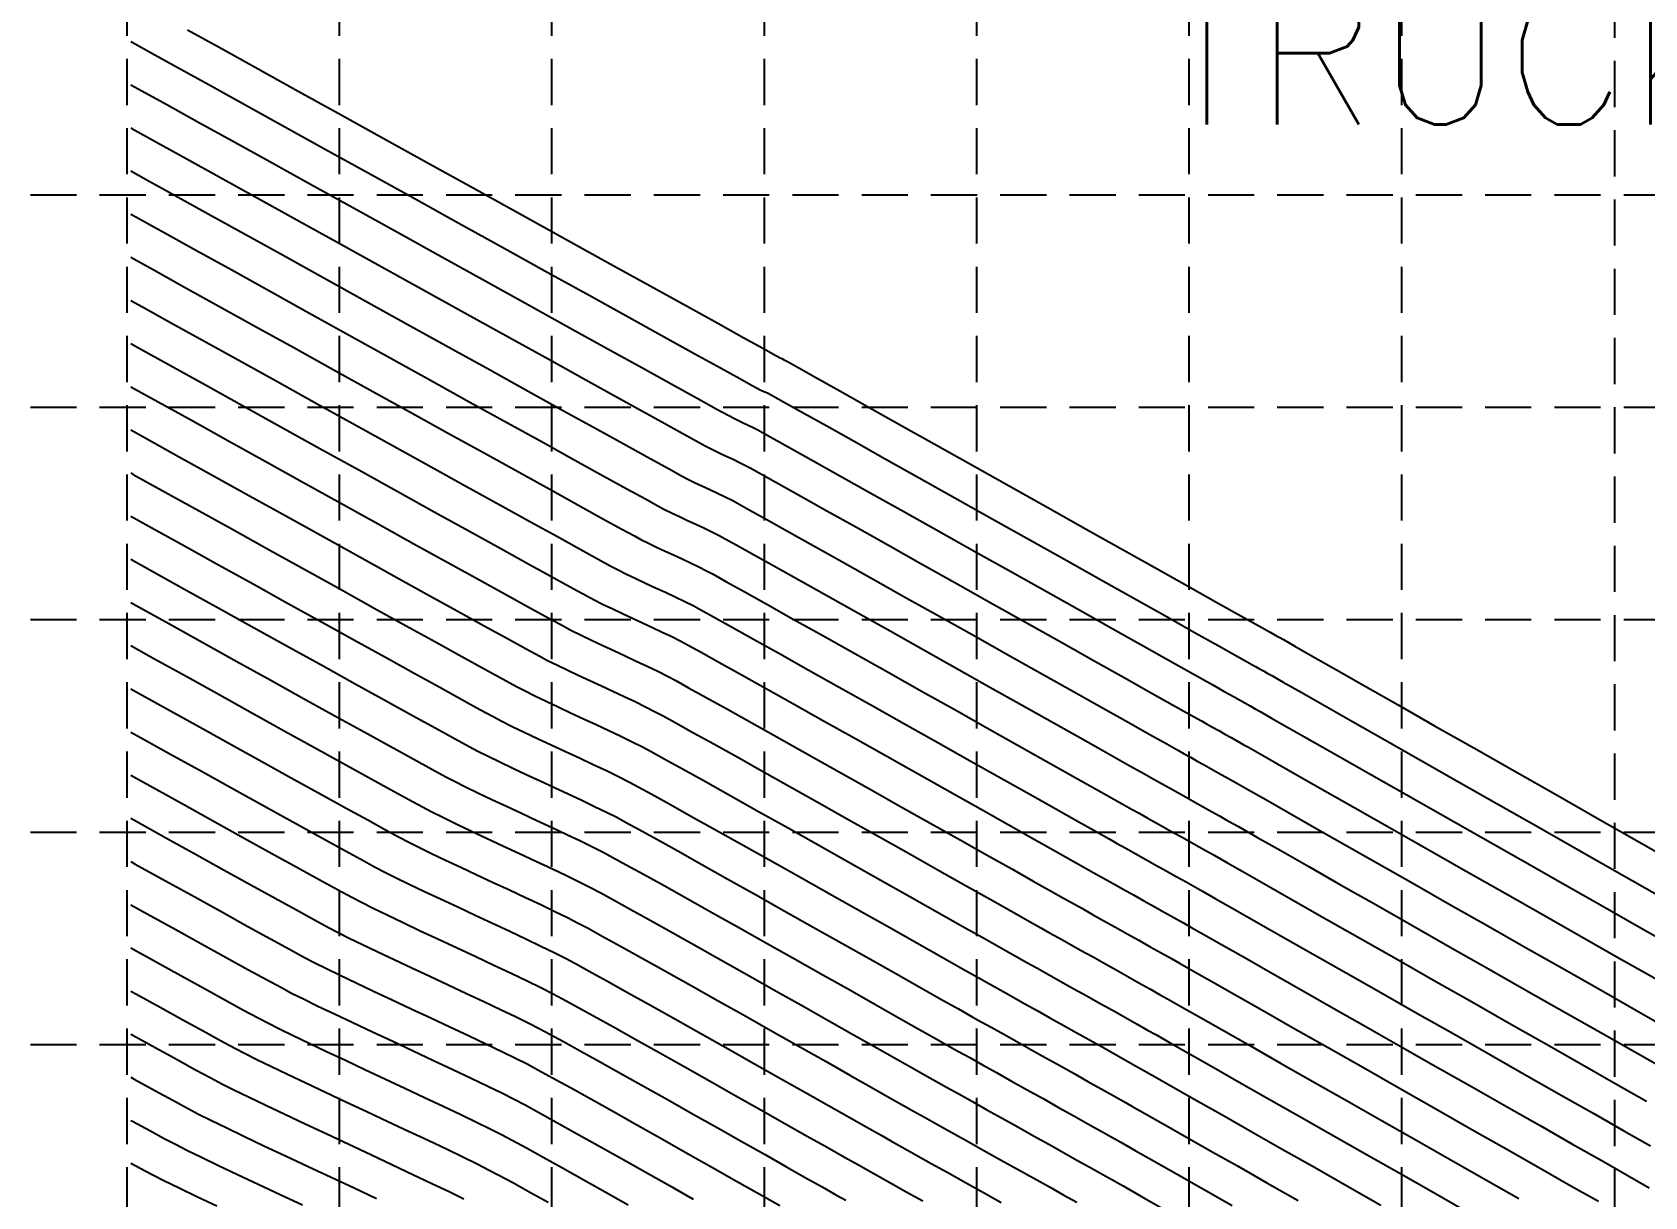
# Model space of a CAD drawing. Header units: feet. Extents: x 2414608 to 4831854, y 6980761 to 13962729.
# Drawn here: x 2414835.8 to 2415097.7, y 6981462.1 to 6981651.2 of the extents above; entities that cross this region are included whole.
import ezdxf
from ezdxf.enums import TextEntityAlignment as Align

# ---------------------------------------------------------------- set-up
doc = ezdxf.new("R2010")
doc.units = ezdxf.units.FT
doc.header["$LTSCALE"] = 40
doc.header["$MEASUREMENT"] = 0
doc.linetypes.add('HIDDEN', pattern=[0.375, 0.25, -0.125])
for name, color, linetype in [('E-CNTR-1', 11, 'CONTINUOUS'), ('E-CNTR-5', 13, 'CONTINUOUS'), ('GRID', 254, 'HIDDEN'), ('lot-t', 4, 'CONTINUOUS')]:
    doc.layers.add(name, color=color, linetype=linetype)
doc.styles.add('L120', font='simplex.shx', dxfattribs={"height": 4.8})

msp = doc.modelspace()

# ---------------------------------------------------------------- linework, layer by layer
at = {"layer": 'E-CNTR-1', "color": 43, "flags": 128}
for points, elevation in [([(2414861.04, 6981651.64), (2414866.16, 6981648.81), (2414872.03, 6981645.56), (2414878.53, 6981641.96), (2414885.49, 6981638.1), (2414892.81, 6981634.06), (2414900.32, 6981629.9), (2414907.91, 6981625.7), (2414915.42, 6981621.54), (2414922.73, 6981617.49), (2414929.69, 6981613.64), (2414936.18, 6981610.05), (2414942.04, 6981606.8), (2414947.15, 6981603.97), (2414951.37, 6981601.64), (2414954.56, 6981599.88), (2414956.58, 6981598.76), (2414957.29, 6981598.36), (2414957.55, 6981598.24), (2414957.8, 6981598.12), (2414958.46, 6981597.75), (2414960.3, 6981596.72), (2414963.17, 6981595.11), (2414966.94, 6981592.99), (2414971.48, 6981590.45), (2414976.64, 6981587.56), (2414982.29, 6981584.39), (2414988.28, 6981581.03), (2414994.48, 6981577.55), (2415000.76, 6981574.03), (2415006.96, 6981570.55), (2415012.96, 6981567.19), (2415018.61, 6981564.02), (2415023.78, 6981561.12), (2415028.32, 6981558.57), (2415032.11, 6981556.45), (2415035, 6981554.83), (2415036.85, 6981553.79), (2415037.52, 6981553.42), (2415037.78, 6981553.27), (2415038.06, 6981553.11), (2415038.32, 6981552.97), (2415038.99, 6981552.59), (2415040.85, 6981551.53), (2415043.77, 6981549.87), (2415047.63, 6981547.68), (2415052.29, 6981545.02), (2415057.65, 6981541.98), (2415063.56, 6981538.61), (2415069.92, 6981535), (2415076.58, 6981531.21), (2415083.43, 6981527.32), (2415090.35, 6981523.39), (2415097.19, 6981519.49), (2415103.85, 6981515.71)], 961.92), ([(2414851.83, 6981642.73), (2414853.6, 6981641.75), (2414857.69, 6981639.49), (2414862.6, 6981636.77), (2414868.21, 6981633.66), (2414874.39, 6981630.23), (2414881.02, 6981626.56), (2414887.97, 6981622.71), (2414895.11, 6981618.76), (2414902.31, 6981614.77), (2414909.45, 6981610.82), (2414916.39, 6981606.97), (2414923.02, 6981603.31), (2414929.19, 6981599.89), (2414934.8, 6981596.79), (2414939.7, 6981594.07), (2414943.77, 6981591.82), (2414946.89, 6981590.1), (2414948.92, 6981588.98), (2414949.74, 6981588.54), (2414950.49, 6981588.16), (2414951.28, 6981587.79), (2414952.09, 6981587.42), (2414952.89, 6981587.04), (2414953.64, 6981586.67), (2414954.41, 6981586.25), (2414956.27, 6981585.21), (2414959.08, 6981583.64), (2414962.72, 6981581.6), (2414967.06, 6981579.17), (2414971.98, 6981576.41), (2414977.34, 6981573.4), (2414983.03, 6981570.21), (2414988.9, 6981566.92), (2414994.84, 6981563.59), (2415000.72, 6981560.29), (2415006.4, 6981557.1), (2415011.77, 6981554.08), (2415016.7, 6981551.32), (2415021.05, 6981548.88), (2415024.7, 6981546.82), (2415027.53, 6981545.24), (2415029.4, 6981544.19), (2415030.19, 6981543.74), (2415031.02, 6981543.28), (2415031.88, 6981542.8), (2415032.75, 6981542.31), (2415033.62, 6981541.83), (2415034.43, 6981541.37), (2415035.21, 6981540.93), (2415037.09, 6981539.86), (2415039.95, 6981538.23), (2415043.68, 6981536.11), (2415048.17, 6981533.56), (2415053.29, 6981530.65), (2415058.93, 6981527.45), (2415064.97, 6981524.01), (2415071.31, 6981520.41), (2415077.81, 6981516.71), (2415084.38, 6981512.98), (2415090.88, 6981509.28), (2415097.21, 6981505.68), (2415103.25, 6981502.24)], 958.08), ([(2414851.83, 6981635.73), (2414852, 6981635.63), (2414856.01, 6981633.41), (2414860.82, 6981630.75), (2414866.3, 6981627.71), (2414872.33, 6981624.37), (2414878.79, 6981620.79), (2414885.56, 6981617.04), (2414892.5, 6981613.19), (2414899.51, 6981609.31), (2414906.46, 6981605.46), (2414913.23, 6981601.71), (2414919.68, 6981598.14), (2414925.71, 6981594.8), (2414931.18, 6981591.78), (2414935.98, 6981589.12), (2414939.98, 6981586.91), (2414943.05, 6981585.21), (2414945.09, 6981584.09), (2414945.96, 6981583.62), (2414946.85, 6981583.18), (2414947.79, 6981582.73), (2414948.76, 6981582.29), (2414949.73, 6981581.84), (2414950.67, 6981581.39), (2414951.56, 6981580.95), (2414952.39, 6981580.5), (2414954.25, 6981579.46), (2414957.03, 6981577.9), (2414960.61, 6981575.9), (2414964.85, 6981573.53), (2414969.65, 6981570.84), (2414974.87, 6981567.91), (2414980.39, 6981564.81), (2414986.11, 6981561.6), (2414991.88, 6981558.36), (2414997.59, 6981555.16), (2415003.12, 6981552.05), (2415008.35, 6981549.12), (2415013.16, 6981546.42), (2415017.41, 6981544.03), (2415021, 6981542.01), (2415023.8, 6981540.44), (2415025.68, 6981539.38), (2415026.53, 6981538.91), (2415027.49, 6981538.37), (2415028.49, 6981537.81), (2415029.51, 6981537.24), (2415030.54, 6981536.67), (2415031.54, 6981536.11), (2415032.49, 6981535.57), (2415033.32, 6981535.1), (2415035.21, 6981534.03), (2415038.04, 6981532.42), (2415041.71, 6981530.33), (2415046.1, 6981527.83), (2415051.11, 6981524.99), (2415056.61, 6981521.86), (2415062.5, 6981518.51), (2415068.68, 6981515), (2415075.01, 6981511.4), (2415081.4, 6981507.76), (2415087.73, 6981504.16), (2415093.9, 6981500.66), (2415099.78, 6981497.31)], 956.16), ([(2414851.83, 6981628.72), (2414854.33, 6981627.33), (2414859.03, 6981624.73), (2414864.38, 6981621.76), (2414870.26, 6981618.5), (2414876.56, 6981615.02), (2414883.14, 6981611.37), (2414889.9, 6981607.62), (2414896.72, 6981603.84), (2414903.48, 6981600.1), (2414910.06, 6981596.45), (2414916.35, 6981592.97), (2414922.22, 6981589.72), (2414927.56, 6981586.77), (2414932.26, 6981584.17), (2414936.18, 6981582), (2414939.22, 6981580.33), (2414941.26, 6981579.21), (2414942.18, 6981578.71), (2414943.34, 6981578.13), (2414944.57, 6981577.55), (2414945.83, 6981576.97), (2414947.09, 6981576.39), (2414948.32, 6981575.81), (2414949.48, 6981575.23), (2414950.36, 6981574.74), (2414952.24, 6981573.7), (2414954.99, 6981572.17), (2414958.49, 6981570.21), (2414962.64, 6981567.89), (2414967.31, 6981565.27), (2414972.39, 6981562.42), (2414977.76, 6981559.4), (2414983.31, 6981556.29), (2414988.92, 6981553.14), (2414994.47, 6981550.03), (2414999.85, 6981547.01), (2415004.93, 6981544.15), (2415009.62, 6981541.52), (2415013.78, 6981539.18), (2415017.3, 6981537.2), (2415020.06, 6981535.65), (2415021.96, 6981534.58), (2415022.87, 6981534.07), (2415023.92, 6981533.48), (2415025.02, 6981532.87), (2415026.14, 6981532.24), (2415027.28, 6981531.61), (2415028.4, 6981530.98), (2415029.5, 6981530.36), (2415030.55, 6981529.77), (2415031.43, 6981529.27), (2415033.33, 6981528.19), (2415036.14, 6981526.6), (2415039.74, 6981524.55), (2415044.04, 6981522.1), (2415048.93, 6981519.33), (2415054.3, 6981516.27), (2415060.04, 6981513.01), (2415066.04, 6981509.59), (2415072.21, 6981506.09), (2415078.42, 6981502.55), (2415084.59, 6981499.05), (2415090.59, 6981495.64), (2415096.32, 6981492.38), (2415101.67, 6981489.34)], 954.24), ([(2414851.83, 6981621.71), (2414852.66, 6981621.26), (2414857.25, 6981618.71), (2414862.47, 6981615.81), (2414868.2, 6981612.64), (2414874.32, 6981609.24), (2414880.73, 6981605.69), (2414887.3, 6981602.05), (2414893.93, 6981598.38), (2414900.5, 6981594.74), (2414906.9, 6981591.19), (2414913.01, 6981587.8), (2414918.73, 6981584.64), (2414923.94, 6981581.76), (2414928.53, 6981579.22), (2414932.39, 6981577.09), (2414935.39, 6981575.44), (2414937.43, 6981574.32), (2414938.4, 6981573.8), (2414939.62, 6981573.19), (2414940.91, 6981572.58), (2414942.23, 6981571.96), (2414943.57, 6981571.35), (2414944.89, 6981570.73), (2414946.17, 6981570.12), (2414947.39, 6981569.51), (2414948.34, 6981568.99), (2414950.22, 6981567.95), (2414952.94, 6981566.43), (2414956.38, 6981564.51), (2414960.43, 6981562.25), (2414964.98, 6981559.7), (2414969.91, 6981556.93), (2414975.13, 6981554), (2414980.52, 6981550.98), (2414985.96, 6981547.92), (2414991.34, 6981544.89), (2414996.57, 6981541.96), (2415001.51, 6981539.18), (2415006.07, 6981536.62), (2415010.14, 6981534.33), (2415013.59, 6981532.39), (2415016.33, 6981530.85), (2415018.24, 6981529.78), (2415019.21, 6981529.23), (2415020.49, 6981528.51), (2415021.84, 6981527.76), (2415023.21, 6981526.99), (2415024.6, 6981526.22), (2415025.98, 6981525.45), (2415027.32, 6981524.7), (2415028.6, 6981523.97), (2415029.61, 6981523.4), (2415031.69, 6981522.22), (2415034.71, 6981520.51), (2415038.56, 6981518.32), (2415043.12, 6981515.72), (2415048.28, 6981512.79), (2415053.9, 6981509.6), (2415059.88, 6981506.2), (2415066.1, 6981502.66), (2415072.43, 6981499.06), (2415078.76, 6981495.46), (2415084.96, 6981491.93), (2415090.93, 6981488.54), (2415096.54, 6981485.35), (2415101.68, 6981482.43)], 952.32), ([(2414851.83, 6981607.7), (2414853.69, 6981606.66), (2414858.65, 6981603.91), (2414864.07, 6981600.91), (2414869.85, 6981597.7), (2414875.9, 6981594.35), (2414882.09, 6981590.91), (2414888.34, 6981587.45), (2414894.53, 6981584.02), (2414900.57, 6981580.67), (2414906.34, 6981577.47), (2414911.76, 6981574.47), (2414916.71, 6981571.74), (2414921.09, 6981569.32), (2414924.8, 6981567.27), (2414927.73, 6981565.66), (2414929.78, 6981564.54), (2414930.84, 6981563.97), (2414932.31, 6981563.24), (2414933.85, 6981562.5), (2414935.43, 6981561.76), (2414937.04, 6981561.02), (2414938.65, 6981560.28), (2414940.23, 6981559.54), (2414941.77, 6981558.8), (2414943.23, 6981558.06), (2414944.37, 6981557.45), (2414946.45, 6981556.3), (2414949.35, 6981554.68), (2414952.96, 6981552.67), (2414957.16, 6981550.32), (2414961.82, 6981547.7), (2414966.84, 6981544.89), (2414972.1, 6981541.93), (2414977.48, 6981538.91), (2414982.86, 6981535.89), (2414988.12, 6981532.93), (2414993.15, 6981530.1), (2414997.83, 6981527.47), (2415002.05, 6981525.09), (2415005.68, 6981523.05), (2415008.6, 6981521.41), (2415010.71, 6981520.22), (2415011.88, 6981519.56), (2415013.42, 6981518.7), (2415015.01, 6981517.81), (2415016.65, 6981516.9), (2415018.3, 6981515.97), (2415019.96, 6981515.05), (2415021.59, 6981514.13), (2415023.19, 6981513.24), (2415024.72, 6981512.38), (2415025.84, 6981511.74), (2415027.93, 6981510.56), (2415030.88, 6981508.88), (2415034.59, 6981506.77), (2415038.95, 6981504.29), (2415043.84, 6981501.51), (2415049.17, 6981498.48), (2415054.82, 6981495.27), (2415060.68, 6981491.94), (2415066.65, 6981488.54), (2415072.61, 6981485.15), (2415078.47, 6981481.82), (2415084.1, 6981478.61), (2415089.41, 6981475.6), (2415094.28, 6981472.82), (2415098.61, 6981470.36)], 948.48), ([(2414851.83, 6981600.69), (2414853.07, 6981600), (2414858.28, 6981597.11), (2414863.94, 6981593.97), (2414869.94, 6981590.64), (2414876.17, 6981587.18), (2414882.51, 6981583.66), (2414888.86, 6981580.15), (2414895.08, 6981576.69), (2414901.08, 6981573.37), (2414906.74, 6981570.24), (2414911.93, 6981567.37), (2414916.56, 6981564.81), (2414920.5, 6981562.64), (2414923.64, 6981560.91), (2414925.87, 6981559.7), (2414927.07, 6981559.06), (2414928.54, 6981558.32), (2414930.08, 6981557.57), (2414931.68, 6981556.83), (2414933.29, 6981556.08), (2414934.92, 6981555.33), (2414936.54, 6981554.58), (2414938.13, 6981553.83), (2414939.67, 6981553.08), (2414941.15, 6981552.34), (2414942.34, 6981551.69), (2414944.43, 6981550.54), (2414947.29, 6981548.95), (2414950.83, 6981546.98), (2414954.91, 6981544.7), (2414959.44, 6981542.16), (2414964.31, 6981539.43), (2414969.4, 6981536.57), (2414974.6, 6981533.65), (2414979.81, 6981530.72), (2414984.9, 6981527.85), (2414989.78, 6981525.11), (2414994.32, 6981522.55), (2414998.43, 6981520.24), (2415001.98, 6981518.24), (2415004.87, 6981516.61), (2415006.99, 6981515.42), (2415008.22, 6981514.72), (2415009.76, 6981513.86), (2415011.36, 6981512.97), (2415013, 6981512.05), (2415014.66, 6981511.12), (2415016.34, 6981510.19), (2415018, 6981509.26), (2415019.64, 6981508.34), (2415021.23, 6981507.45), (2415022.77, 6981506.58), (2415023.95, 6981505.91), (2415026.05, 6981504.72), (2415028.97, 6981503.06), (2415032.61, 6981501), (2415036.86, 6981498.58), (2415041.63, 6981495.87), (2415046.8, 6981492.92), (2415052.28, 6981489.81), (2415057.97, 6981486.57), (2415063.76, 6981483.28), (2415069.54, 6981479.99), (2415075.22, 6981476.76), (2415080.69, 6981473.65), (2415085.85, 6981470.72), (2415090.59, 6981468.02), (2415094.81, 6981465.62), (2415098.42, 6981463.57)], 946.56), ([(2414851.83, 6981593.68), (2414856.27, 6981591.21), (2414861.77, 6981588.16), (2414867.59, 6981584.93), (2414873.63, 6981581.58), (2414879.78, 6981578.17), (2414885.93, 6981574.76), (2414891.97, 6981571.41), (2414897.79, 6981568.18), (2414903.28, 6981565.14), (2414908.34, 6981562.34), (2414912.85, 6981559.85), (2414916.71, 6981557.72), (2414919.81, 6981556.02), (2414922.04, 6981554.81), (2414923.29, 6981554.15), (2414924.94, 6981553.32), (2414926.66, 6981552.48), (2414928.45, 6981551.65), (2414930.26, 6981550.81), (2414932.09, 6981549.96), (2414933.91, 6981549.12), (2414935.69, 6981548.28), (2414937.42, 6981547.45), (2414939.06, 6981546.62), (2414940.32, 6981545.94), (2414942.41, 6981544.79), (2414945.24, 6981543.22), (2414948.7, 6981541.29), (2414952.69, 6981539.06), (2414957.09, 6981536.6), (2414961.81, 6981533.95), (2414966.75, 6981531.18), (2414971.78, 6981528.34), (2414976.82, 6981525.51), (2414981.75, 6981522.73), (2414986.48, 6981520.07), (2414990.89, 6981517.59), (2414994.88, 6981515.34), (2414998.35, 6981513.38), (2415001.19, 6981511.79), (2415003.29, 6981510.6), (2415004.56, 6981509.89), (2415006.24, 6981508.95), (2415008.02, 6981507.95), (2415009.86, 6981506.92), (2415011.75, 6981505.87), (2415013.65, 6981504.81), (2415015.53, 6981503.76), (2415017.38, 6981502.72), (2415019.15, 6981501.73), (2415020.83, 6981500.78), (2415022.12, 6981500.05), (2415024.39, 6981498.76), (2415027.51, 6981496.99), (2415031.38, 6981494.79), (2415035.87, 6981492.24), (2415040.88, 6981489.39), (2415046.28, 6981486.32), (2415051.98, 6981483.08), (2415057.84, 6981479.74), (2415063.76, 6981476.38), (2415069.62, 6981473.05), (2415075.3, 6981469.81), (2415080.7, 6981466.74), (2415085.69, 6981463.9), (2415090.17, 6981461.36)], 944.64), ([(2414851.83, 6981586.67), (2414854.25, 6981585.33), (2414859.59, 6981582.36), (2414865.24, 6981579.22), (2414871.11, 6981575.97), (2414877.08, 6981572.65), (2414883.05, 6981569.34), (2414888.91, 6981566.09), (2414894.56, 6981562.96), (2414899.9, 6981560), (2414904.83, 6981557.28), (2414909.23, 6981554.85), (2414913, 6981552.77), (2414916.04, 6981551.11), (2414918.24, 6981549.91), (2414919.51, 6981549.23), (2414921.09, 6981548.44), (2414922.78, 6981547.62), (2414924.56, 6981546.78), (2414926.39, 6981545.93), (2414928.25, 6981545.07), (2414930.11, 6981544.21), (2414931.94, 6981543.36), (2414933.71, 6981542.52), (2414935.4, 6981541.69), (2414936.98, 6981540.89), (2414938.26, 6981540.21), (2414940.33, 6981539.07), (2414943.11, 6981537.53), (2414946.49, 6981535.65), (2414950.38, 6981533.48), (2414954.66, 6981531.08), (2414959.24, 6981528.5), (2414964.03, 6981525.82), (2414968.91, 6981523.07), (2414973.8, 6981520.32), (2414978.58, 6981517.62), (2414983.17, 6981515.04), (2414987.46, 6981512.62), (2414991.35, 6981510.43), (2414994.73, 6981508.52), (2414997.52, 6981506.95), (2414999.61, 6981505.78), (2415000.9, 6981505.05), (2415002.51, 6981504.15), (2415004.24, 6981503.18), (2415006.07, 6981502.16), (2415007.97, 6981501.1), (2415009.89, 6981500.02), (2415011.82, 6981498.95), (2415013.71, 6981497.89), (2415015.54, 6981496.86), (2415017.28, 6981495.89), (2415018.89, 6981494.98), (2415020.2, 6981494.24), (2415022.44, 6981492.97), (2415025.51, 6981491.23), (2415029.28, 6981489.08), (2415033.67, 6981486.59), (2415038.54, 6981483.82), (2415043.8, 6981480.83), (2415049.33, 6981477.68), (2415055.02, 6981474.44), (2415060.77, 6981471.17), (2415066.46, 6981467.94), (2415071.98, 6981464.79), (2415077.23, 6981461.81)], 942.72), ([(2414851.83, 6981572.65), (2414855.23, 6981570.76), (2414860.55, 6981567.81), (2414866.06, 6981564.74), (2414871.68, 6981561.63), (2414877.29, 6981558.51), (2414882.8, 6981555.46), (2414888.12, 6981552.51), (2414893.16, 6981549.72), (2414897.81, 6981547.15), (2414901.98, 6981544.85), (2414905.58, 6981542.87), (2414908.5, 6981541.27), (2414910.66, 6981540.09), (2414911.95, 6981539.41), (2414913.73, 6981538.51), (2414915.71, 6981537.55), (2414917.85, 6981536.54), (2414920.09, 6981535.5), (2414922.39, 6981534.43), (2414924.68, 6981533.37), (2414926.92, 6981532.32), (2414929.06, 6981531.31), (2414931.04, 6981530.35), (2414932.82, 6981529.45), (2414934.23, 6981528.69), (2414936.45, 6981527.47), (2414939.38, 6981525.85), (2414942.89, 6981523.89), (2414946.89, 6981521.66), (2414951.27, 6981519.2), (2414955.92, 6981516.59), (2414960.73, 6981513.89), (2414965.6, 6981511.15), (2414970.41, 6981508.43), (2414975.06, 6981505.81), (2414979.45, 6981503.34), (2414983.46, 6981501.08), (2414986.98, 6981499.09), (2414989.91, 6981497.44), (2414992.14, 6981496.18), (2414993.57, 6981495.38), (2414995.2, 6981494.47), (2414997.03, 6981493.45), (2414999, 6981492.35), (2415001.07, 6981491.19), (2415003.21, 6981489.99), (2415005.37, 6981488.79), (2415007.51, 6981487.59), (2415009.58, 6981486.43), (2415011.55, 6981485.33), (2415013.37, 6981484.3), (2415015, 6981483.39), (2415016.34, 6981482.63), (2415018.54, 6981481.38), (2415021.49, 6981479.7), (2415025.1, 6981477.65), (2415029.25, 6981475.29), (2415033.86, 6981472.67), (2415038.82, 6981469.85), (2415044.03, 6981466.89), (2415049.39, 6981463.84), (2415054.8, 6981460.76)], 938.88), ([(2414851.83, 6981565.64), (2414854.91, 6981563.93), (2414860.43, 6981560.86), (2414866.11, 6981557.71), (2414871.84, 6981554.52), (2414877.52, 6981551.37), (2414883.04, 6981548.32), (2414888.28, 6981545.41), (2414893.16, 6981542.71), (2414897.55, 6981540.29), (2414901.36, 6981538.19), (2414904.47, 6981536.49), (2414906.78, 6981535.24), (2414908.17, 6981534.49), (2414909.86, 6981533.64), (2414911.77, 6981532.72), (2414913.85, 6981531.73), (2414916.04, 6981530.7), (2414918.31, 6981529.65), (2414920.6, 6981528.58), (2414922.87, 6981527.53), (2414925.07, 6981526.5), (2414927.14, 6981525.51), (2414929.05, 6981524.58), (2414930.74, 6981523.73), (2414932.17, 6981522.96), (2414934.36, 6981521.76), (2414937.23, 6981520.17), (2414940.65, 6981518.27), (2414944.54, 6981516.09), (2414948.78, 6981513.71), (2414953.29, 6981511.18), (2414957.94, 6981508.57), (2414962.65, 6981505.91), (2414967.31, 6981503.29), (2414971.81, 6981500.75), (2414976.06, 6981498.35), (2414979.95, 6981496.16), (2414983.39, 6981494.22), (2414986.26, 6981492.6), (2414988.47, 6981491.35), (2414989.91, 6981490.54), (2414991.63, 6981489.58), (2414993.58, 6981488.49), (2414995.71, 6981487.3), (2414997.97, 6981486.04), (2415000.3, 6981484.73), (2415002.67, 6981483.41), (2415005, 6981482.1), (2415007.26, 6981480.84), (2415009.39, 6981479.65), (2415011.34, 6981478.55), (2415013.06, 6981477.59), (2415014.41, 6981476.82), (2415016.59, 6981475.59), (2415019.48, 6981473.94), (2415023, 6981471.94), (2415027.04, 6981469.64), (2415031.52, 6981467.1), (2415036.33, 6981464.36), (2415041.38, 6981461.49)], 936.96), ([(2414851.83, 6981558.63), (2414852.67, 6981558.16), (2414858.01, 6981555.19), (2414863.5, 6981552.14), (2414869.05, 6981549.06), (2414874.54, 6981546.02), (2414879.88, 6981543.05), (2414884.96, 6981540.24), (2414889.69, 6981537.62), (2414893.96, 6981535.27), (2414897.67, 6981533.23), (2414900.71, 6981531.56), (2414902.99, 6981530.33), (2414904.39, 6981529.58), (2414906.17, 6981528.69), (2414908.2, 6981527.7), (2414910.44, 6981526.64), (2414912.82, 6981525.53), (2414915.28, 6981524.38), (2414917.77, 6981523.22), (2414920.24, 6981522.07), (2414922.62, 6981520.95), (2414924.85, 6981519.89), (2414926.88, 6981518.9), (2414928.65, 6981518), (2414930.1, 6981517.23), (2414932.27, 6981516.04), (2414935.07, 6981514.49), (2414938.41, 6981512.64), (2414942.18, 6981510.53), (2414946.29, 6981508.22), (2414950.65, 6981505.78), (2414955.15, 6981503.25), (2414959.7, 6981500.68), (2414964.2, 6981498.14), (2414968.56, 6981495.69), (2414972.67, 6981493.36), (2414976.45, 6981491.23), (2414979.79, 6981489.34), (2414982.61, 6981487.76), (2414984.79, 6981486.53), (2414986.25, 6981485.71), (2414988.05, 6981484.7), (2414990.12, 6981483.54), (2414992.42, 6981482.26), (2414994.86, 6981480.89), (2414997.4, 6981479.47), (2414999.97, 6981478.04), (2415002.5, 6981476.62), (2415004.95, 6981475.25), (2415007.24, 6981473.97), (2415009.31, 6981472.8), (2415011.11, 6981471.79), (2415012.58, 6981470.96), (2415014.91, 6981469.63), (2415018, 6981467.88), (2415021.73, 6981465.76), (2415026, 6981463.33), (2415030.7, 6981460.66)], 935.04), ([(2414851.83, 6981551.62), (2414855.58, 6981549.53), (2414860.89, 6981546.58), (2414866.25, 6981543.6), (2414871.56, 6981540.66), (2414876.73, 6981537.79), (2414881.65, 6981535.07), (2414886.23, 6981532.53), (2414890.37, 6981530.25), (2414893.98, 6981528.27), (2414896.95, 6981526.64), (2414899.2, 6981525.42), (2414900.62, 6981524.67), (2414902.47, 6981523.74), (2414904.63, 6981522.69), (2414907.02, 6981521.55), (2414909.59, 6981520.35), (2414912.25, 6981519.11), (2414914.94, 6981517.85), (2414917.61, 6981516.61), (2414920.17, 6981515.41), (2414922.56, 6981514.27), (2414924.72, 6981513.22), (2414926.57, 6981512.28), (2414928.03, 6981511.5), (2414930.18, 6981510.33), (2414932.92, 6981508.82), (2414936.16, 6981507.01), (2414939.82, 6981504.96), (2414943.8, 6981502.73), (2414948.01, 6981500.37), (2414952.35, 6981497.93), (2414956.75, 6981495.45), (2414961.09, 6981493), (2414965.3, 6981490.62), (2414969.29, 6981488.37), (2414972.95, 6981486.3), (2414976.2, 6981484.47), (2414978.95, 6981482.91), (2414981.11, 6981481.7), (2414982.58, 6981480.87), (2414984.3, 6981479.91), (2414986.28, 6981478.8), (2414988.49, 6981477.57), (2414990.86, 6981476.24), (2414993.34, 6981474.86), (2414995.88, 6981473.44), (2414998.42, 6981472.02), (2415000.9, 6981470.63), (2415003.27, 6981469.3), (2415005.47, 6981468.07), (2415007.46, 6981466.95), (2415009.17, 6981465.99), (2415010.65, 6981465.15), (2415012.95, 6981463.85), (2415015.97, 6981462.13), (2415019.6, 6981460.07)], 933.12), ([(2414851.83, 6981537.59), (2414852.92, 6981536.99), (2414858.17, 6981534.07), (2414863.42, 6981531.15), (2414868.57, 6981528.29), (2414873.51, 6981525.55), (2414878.15, 6981522.99), (2414882.37, 6981520.66), (2414886.07, 6981518.63), (2414889.16, 6981516.94), (2414891.52, 6981515.66), (2414893.06, 6981514.84), (2414894.89, 6981513.92), (2414897.05, 6981512.87), (2414899.49, 6981511.71), (2414902.13, 6981510.47), (2414904.9, 6981509.17), (2414907.74, 6981507.85), (2414910.57, 6981506.52), (2414913.35, 6981505.23), (2414915.98, 6981503.98), (2414918.42, 6981502.82), (2414920.58, 6981501.76), (2414922.41, 6981500.84), (2414924.01, 6981499.99), (2414926.28, 6981498.74), (2414929.15, 6981497.16), (2414932.49, 6981495.3), (2414936.23, 6981493.21), (2414940.26, 6981490.95), (2414944.48, 6981488.57), (2414948.81, 6981486.14), (2414953.13, 6981483.7), (2414957.35, 6981481.31), (2414961.39, 6981479.03), (2414965.13, 6981476.92), (2414968.48, 6981475.02), (2414971.36, 6981473.4), (2414973.65, 6981472.1), (2414975.26, 6981471.2), (2414977.11, 6981470.16), (2414979.32, 6981468.92), (2414981.81, 6981467.53), (2414984.52, 6981466.02), (2414987.36, 6981464.43), (2414990.28, 6981462.8), (2414993.19, 6981461.17)], 929.28), ([(2414851.83, 6981530.58), (2414855.47, 6981528.55), (2414860.53, 6981525.74), (2414865.49, 6981522.99), (2414870.25, 6981520.35), (2414874.72, 6981517.88), (2414878.8, 6981515.63), (2414882.4, 6981513.65), (2414885.41, 6981512.01), (2414887.73, 6981510.75), (2414889.28, 6981509.93), (2414891.18, 6981508.98), (2414893.45, 6981507.87), (2414896.03, 6981506.64), (2414898.83, 6981505.32), (2414901.78, 6981503.94), (2414904.81, 6981502.53), (2414907.83, 6981501.12), (2414910.78, 6981499.73), (2414913.58, 6981498.41), (2414916.16, 6981497.18), (2414918.43, 6981496.07), (2414920.32, 6981495.11), (2414921.93, 6981494.26), (2414924.18, 6981493.03), (2414926.97, 6981491.49), (2414930.22, 6981489.69), (2414933.83, 6981487.67), (2414937.71, 6981485.49), (2414941.78, 6981483.2), (2414945.93, 6981480.86), (2414950.09, 6981478.51), (2414954.16, 6981476.21), (2414958.05, 6981474.02), (2414961.66, 6981471.97), (2414964.91, 6981470.13), (2414967.72, 6981468.55), (2414969.97, 6981467.27), (2414971.6, 6981466.36), (2414973.36, 6981465.38), (2414975.46, 6981464.2), (2414977.84, 6981462.87), (2414980.44, 6981461.42)], 927.36), ([(2414851.83, 6981523.57), (2414852.77, 6981523.04), (2414857.63, 6981520.34), (2414862.41, 6981517.69), (2414866.99, 6981515.15), (2414871.3, 6981512.76), (2414875.25, 6981510.59), (2414878.73, 6981508.68), (2414881.66, 6981507.07), (2414883.95, 6981505.84), (2414885.5, 6981505.02), (2414887.3, 6981504.11), (2414889.46, 6981503.06), (2414891.91, 6981501.89), (2414894.6, 6981500.62), (2414897.44, 6981499.28), (2414900.39, 6981497.91), (2414903.36, 6981496.52), (2414906.31, 6981495.14), (2414909.15, 6981493.8), (2414911.84, 6981492.53), (2414914.29, 6981491.36), (2414916.44, 6981490.3), (2414918.24, 6981489.39), (2414919.86, 6981488.53), (2414922.08, 6981487.33), (2414924.8, 6981485.83), (2414927.94, 6981484.08), (2414931.42, 6981482.13), (2414935.16, 6981480.03), (2414939.07, 6981477.83), (2414943.06, 6981475.58), (2414947.05, 6981473.33), (2414950.96, 6981471.12), (2414954.71, 6981469), (2414958.19, 6981467.03), (2414961.35, 6981465.24), (2414964.08, 6981463.7), (2414966.3, 6981462.44), (2414967.93, 6981461.53)], 925.44), ([(2414851.83, 6981516.55), (2414852.55, 6981516.15), (2414857.45, 6981513.43), (2414862.2, 6981510.79), (2414866.7, 6981508.31), (2414870.83, 6981506.02), (2414874.5, 6981504.01), (2414877.61, 6981502.31), (2414880.05, 6981500.99), (2414881.72, 6981500.11), (2414883.58, 6981499.17), (2414885.84, 6981498.07), (2414888.42, 6981496.84), (2414891.24, 6981495.5), (2414894.25, 6981494.09), (2414897.37, 6981492.63), (2414900.52, 6981491.16), (2414903.64, 6981489.7), (2414906.64, 6981488.29), (2414909.47, 6981486.95), (2414912.05, 6981485.71), (2414914.3, 6981484.61), (2414916.16, 6981483.67), (2414917.92, 6981482.74), (2414920.3, 6981481.44), (2414923.2, 6981479.84), (2414926.53, 6981477.98), (2414930.19, 6981475.93), (2414934.09, 6981473.74), (2414938.14, 6981471.46), (2414942.24, 6981469.15), (2414946.28, 6981466.86), (2414950.19, 6981464.65), (2414953.86, 6981462.57), (2414957.2, 6981460.68)], 923.52), ([(2414851.83, 6981502.53), (2414855.81, 6981500.32), (2414859.95, 6981498.03), (2414863.78, 6981495.91), (2414867.2, 6981494.03), (2414870.14, 6981492.43), (2414872.49, 6981491.16), (2414874.17, 6981490.28), (2414875.99, 6981489.36), (2414878.21, 6981488.28), (2414880.78, 6981487.04), (2414883.62, 6981485.7), (2414886.66, 6981484.27), (2414889.84, 6981482.78), (2414893.08, 6981481.26), (2414896.33, 6981479.74), (2414899.51, 6981478.25), (2414902.55, 6981476.82), (2414905.39, 6981475.47), (2414907.95, 6981474.24), (2414910.18, 6981473.14), (2414912, 6981472.22), (2414913.77, 6981471.28), (2414916.06, 6981470.04), (2414918.8, 6981468.53), (2414921.9, 6981466.8), (2414925.28, 6981464.91), (2414928.87, 6981462.9), (2414932.57, 6981460.81)], 919.68), ([(2414851.83, 6981495.51), (2414852.61, 6981495.08), (2414856.58, 6981492.89), (2414860.25, 6981490.86), (2414863.56, 6981489.04), (2414866.4, 6981487.49), (2414868.71, 6981486.25), (2414870.39, 6981485.37), (2414872.26, 6981484.42), (2414874.57, 6981483.3), (2414877.25, 6981482.01), (2414880.22, 6981480.6), (2414883.41, 6981479.1), (2414886.75, 6981477.54), (2414890.15, 6981475.94), (2414893.56, 6981474.35), (2414896.9, 6981472.78), (2414900.09, 6981471.28), (2414903.06, 6981469.87), (2414905.73, 6981468.58), (2414908.04, 6981467.45), (2414909.91, 6981466.5), (2414911.69, 6981465.56), (2414913.95, 6981464.34), (2414916.6, 6981462.87), (2414919.59, 6981461.21)], 917.76), ([(2414851.83, 6981488.51), (2414852.05, 6981488.38), (2414855.88, 6981486.27), (2414859.34, 6981484.37), (2414862.35, 6981482.73), (2414864.8, 6981481.41), (2414866.61, 6981480.45), (2414868.53, 6981479.49), (2414870.93, 6981478.32), (2414873.72, 6981476.98), (2414876.82, 6981475.51), (2414880.16, 6981473.94), (2414883.65, 6981472.3), (2414887.22, 6981470.63), (2414890.8, 6981468.95), (2414894.29, 6981467.31), (2414897.63, 6981465.74), (2414900.73, 6981464.27), (2414903.51, 6981462.93), (2414905.91, 6981461.75)], 915.84), ([(2414851.83, 6981481.5), (2414852.39, 6981481.19), (2414855.72, 6981479.37), (2414858.62, 6981477.78), (2414861.02, 6981476.49), (2414862.83, 6981475.54), (2414864.81, 6981474.55), (2414867.29, 6981473.33), (2414870.2, 6981471.94), (2414873.44, 6981470.4), (2414876.94, 6981468.76), (2414880.6, 6981467.04), (2414884.34, 6981465.28), (2414888.08, 6981463.53), (2414891.74, 6981461.81)], 913.92), ([(2414851.83, 6981467.54), (2414853.33, 6981466.74), (2414855.27, 6981465.72), (2414857.2, 6981464.74), (2414859.65, 6981463.55), (2414862.53, 6981462.16), (2414865.77, 6981460.62)], 910.08)]:
    msp.add_lwpolyline(points, dxfattribs=dict(at, elevation=elevation))
at = {"layer": 'E-CNTR-5', "color": 7, "flags": 128}
for points, elevation in [([(2414851.83, 6981649.74), (2414852.04, 6981649.62), (2414855.21, 6981647.87), (2414859.36, 6981645.57), (2414864.38, 6981642.79), (2414870.12, 6981639.61), (2414876.46, 6981636.1), (2414883.26, 6981632.33), (2414890.39, 6981628.39), (2414897.71, 6981624.33), (2414905.1, 6981620.24), (2414912.43, 6981616.18), (2414919.56, 6981612.24), (2414926.35, 6981608.47), (2414932.68, 6981604.97), (2414938.42, 6981601.8), (2414943.42, 6981599.03), (2414947.57, 6981596.73), (2414950.72, 6981594.99), (2414952.75, 6981593.87), (2414953.52, 6981593.45), (2414954.05, 6981593.19), (2414954.62, 6981592.92), (2414955.19, 6981592.66), (2414955.72, 6981592.39), (2414956.44, 6981592), (2414958.28, 6981590.97), (2414961.13, 6981589.37), (2414964.84, 6981587.3), (2414969.28, 6981584.81), (2414974.31, 6981581.98), (2414979.82, 6981578.89), (2414985.66, 6981575.62), (2414991.7, 6981572.23), (2414997.8, 6981568.81), (2415003.84, 6981565.42), (2415009.68, 6981562.14), (2415015.19, 6981559.05), (2415020.24, 6981556.22), (2415024.69, 6981553.72), (2415028.41, 6981551.64), (2415031.26, 6981550.03), (2415033.12, 6981548.99), (2415033.86, 6981548.58), (2415034.47, 6981548.24), (2415035.12, 6981547.87), (2415035.76, 6981547.51), (2415036.38, 6981547.17), (2415037.1, 6981546.76), (2415038.97, 6981545.7), (2415041.86, 6981544.05), (2415045.65, 6981541.9), (2415050.23, 6981539.3), (2415055.46, 6981536.32), (2415061.24, 6981533.03), (2415067.44, 6981529.51), (2415073.94, 6981525.81), (2415080.62, 6981522.02), (2415087.35, 6981518.19), (2415094.03, 6981514.39), (2415100.53, 6981510.7)], 960), ([(2414851.83, 6981614.71), (2414855.47, 6981612.69), (2414860.56, 6981609.86), (2414866.14, 6981606.77), (2414872.09, 6981603.47), (2414878.31, 6981600.02), (2414884.69, 6981596.48), (2414891.13, 6981592.91), (2414897.51, 6981589.38), (2414903.73, 6981585.93), (2414909.68, 6981582.64), (2414915.25, 6981579.56), (2414920.33, 6981576.75), (2414924.81, 6981574.27), (2414928.59, 6981572.18), (2414931.56, 6981570.55), (2414933.6, 6981569.43), (2414934.62, 6981568.88), (2414935.89, 6981568.25), (2414937.21, 6981567.61), (2414938.58, 6981566.98), (2414939.97, 6981566.34), (2414941.36, 6981565.7), (2414942.72, 6981565.06), (2414944.05, 6981564.42), (2414945.31, 6981563.78), (2414946.39, 6981563.2), (2414948.47, 6981562.05), (2414951.41, 6981560.41), (2414955.09, 6981558.35), (2414959.4, 6981555.94), (2414964.2, 6981553.25), (2414969.38, 6981550.35), (2414974.81, 6981547.3), (2414980.36, 6981544.18), (2414985.91, 6981541.06), (2414991.34, 6981538.01), (2414996.53, 6981535.09), (2415001.34, 6981532.38), (2415005.66, 6981529.95), (2415009.37, 6981527.87), (2415012.33, 6981526.2), (2415014.43, 6981525.02), (2415015.55, 6981524.4), (2415016.87, 6981523.65), (2415018.25, 6981522.88), (2415019.67, 6981522.09), (2415021.11, 6981521.29), (2415022.54, 6981520.49), (2415023.95, 6981519.7), (2415025.33, 6981518.92), (2415026.66, 6981518.18), (2415027.73, 6981517.57), (2415029.81, 6981516.39), (2415032.8, 6981514.69), (2415036.58, 6981512.54), (2415041.04, 6981510.01), (2415046.06, 6981507.15), (2415051.54, 6981504.04), (2415057.35, 6981500.73), (2415063.39, 6981497.3), (2415069.54, 6981493.8), (2415075.68, 6981490.31), (2415081.72, 6981486.88), (2415087.52, 6981483.58), (2415092.98, 6981480.47), (2415097.98, 6981477.63)], 950.4), ([(2414851.83, 6981579.66), (2414852.22, 6981579.44), (2414857.41, 6981576.56), (2414862.9, 6981573.51), (2414868.59, 6981570.35), (2414874.38, 6981567.14), (2414880.17, 6981563.93), (2414885.85, 6981560.77), (2414891.34, 6981557.73), (2414896.53, 6981554.86), (2414901.32, 6981552.21), (2414905.6, 6981549.85), (2414909.29, 6981547.82), (2414912.27, 6981546.19), (2414914.45, 6981545), (2414915.73, 6981544.32), (2414917.41, 6981543.48), (2414919.25, 6981542.58), (2414921.21, 6981541.66), (2414923.24, 6981540.71), (2414925.32, 6981539.75), (2414927.39, 6981538.79), (2414929.43, 6981537.84), (2414931.38, 6981536.91), (2414933.22, 6981536.02), (2414934.9, 6981535.17), (2414936.3, 6981534.42), (2414938.54, 6981533.19), (2414941.52, 6981531.54), (2414945.13, 6981529.53), (2414949.25, 6981527.22), (2414953.76, 6981524.69), (2414958.56, 6981522), (2414963.53, 6981519.21), (2414968.55, 6981516.38), (2414973.52, 6981513.58), (2414978.32, 6981510.87), (2414982.84, 6981508.33), (2414986.96, 6981506), (2414990.58, 6981503.97), (2414993.57, 6981502.28), (2414995.83, 6981501.01), (2414997.23, 6981500.22), (2414998.94, 6981499.26), (2415000.83, 6981498.21), (2415002.84, 6981497.08), (2415004.95, 6981495.9), (2415007.09, 6981494.71), (2415009.24, 6981493.51), (2415011.34, 6981492.33), (2415013.35, 6981491.2), (2415015.24, 6981490.15), (2415016.94, 6981489.18), (2415018.27, 6981488.43), (2415020.49, 6981487.17), (2415023.5, 6981485.46), (2415027.19, 6981483.37), (2415031.46, 6981480.94), (2415036.2, 6981478.24), (2415041.31, 6981475.34), (2415046.68, 6981472.28), (2415052.21, 6981469.14), (2415057.78, 6981465.97), (2415063.31, 6981462.83), (2415068.67, 6981459.77)], 940.8), ([(2414851.83, 6981544.6), (2414853.16, 6981543.87), (2414858.29, 6981541.02), (2414863.46, 6981538.14), (2414868.59, 6981535.3), (2414873.57, 6981532.53), (2414878.33, 6981529.9), (2414882.76, 6981527.44), (2414886.78, 6981525.23), (2414890.29, 6981523.3), (2414893.19, 6981521.71), (2414895.41, 6981520.51), (2414896.84, 6981519.76), (2414898.6, 6981518.87), (2414900.65, 6981517.87), (2414902.95, 6981516.78), (2414905.42, 6981515.61), (2414908.01, 6981514.4), (2414910.67, 6981513.16), (2414913.32, 6981511.93), (2414915.91, 6981510.72), (2414918.38, 6981509.55), (2414920.68, 6981508.45), (2414922.73, 6981507.45), (2414924.49, 6981506.56), (2414926.08, 6981505.71), (2414928.39, 6981504.45), (2414931.32, 6981502.83), (2414934.77, 6981500.91), (2414938.63, 6981498.75), (2414942.81, 6981496.4), (2414947.19, 6981493.94), (2414951.68, 6981491.41), (2414956.16, 6981488.88), (2414960.55, 6981486.41), (2414964.73, 6981484.05), (2414968.6, 6981481.86), (2414972.06, 6981479.91), (2414975, 6981478.24), (2414977.32, 6981476.93), (2414978.92, 6981476.03), (2414980.71, 6981475.04), (2414982.8, 6981473.86), (2414985.15, 6981472.55), (2414987.69, 6981471.13), (2414990.35, 6981469.64), (2414993.08, 6981468.12), (2414995.8, 6981466.6), (2414998.46, 6981465.11), (2415001, 6981463.69), (2415003.35, 6981462.37), (2415005.44, 6981461.2)], 931.2), ([(2414851.83, 6981509.54), (2414854.45, 6981508.08), (2414859, 6981505.56), (2414863.32, 6981503.17), (2414867.3, 6981500.97), (2414870.85, 6981499.02), (2414873.87, 6981497.37), (2414876.27, 6981496.08), (2414877.94, 6981495.19), (2414879.86, 6981494.23), (2414882.21, 6981493.08), (2414884.92, 6981491.79), (2414887.89, 6981490.38), (2414891.06, 6981488.89), (2414894.35, 6981487.35), (2414897.68, 6981485.8), (2414900.97, 6981484.26), (2414904.14, 6981482.77), (2414907.11, 6981481.36), (2414909.81, 6981480.06), (2414912.16, 6981478.92), (2414914.08, 6981477.95), (2414915.84, 6981477.01), (2414918.18, 6981475.74), (2414921, 6981474.18), (2414924.22, 6981472.39), (2414927.74, 6981470.42), (2414931.48, 6981468.32), (2414935.36, 6981466.14), (2414939.28, 6981463.92), (2414943.15, 6981461.73)], 921.6), ([(2414851.83, 6981474.51), (2414852.1, 6981474.37), (2414854.9, 6981472.84), (2414857.24, 6981471.58), (2414859.05, 6981470.63), (2414860.93, 6981469.68), (2414863.29, 6981468.53), (2414866.06, 6981467.2), (2414869.16, 6981465.72), (2414872.51, 6981464.14), (2414876.05, 6981462.48), (2414879.69, 6981460.77)], 912)]:
    msp.add_lwpolyline(points, dxfattribs=dict(at, elevation=elevation))
at = {"layer": 'GRID', "color": 8, "linetype": 'HIDDEN', "ltscale": 0.75}
for p, q in [((2414851.15, 6982108.17), (2414851.15, 6980900.19)), ((2414885.65, 6982108.17), (2414885.65, 6980900.19)), ((2414920.15, 6982108.17), (2414920.15, 6980900.19)), ((2414954.65, 6982108.17), (2414954.65, 6980900.19)), ((2414989.15, 6982108.17), (2414989.15, 6980900.19)), ((2415023.65, 6982108.17), (2415023.65, 6980900.19)), ((2415058.15, 6982108.17), (2415058.15, 6980900.19)), ((2415092.76, 6982107.84), (2415092.76, 6980900.19)), ((2414644.26, 6981624.84), (2416783.26, 6981624.84)), ((2414644.26, 6981590.34), (2416783.26, 6981590.34)), ((2414644.26, 6981555.84), (2416783.26, 6981555.84)), ((2414644.26, 6981521.34), (2416783.26, 6981521.34)), ((2414644.26, 6981486.84), (2416783.26, 6981486.84))]:
    msp.add_line(p, q, dxfattribs=at)

# ---------------------------------------------------------------- texts
at = {"layer": 'lot-t', "color": 7, "style": 'L120'}
msp.add_text('TRUCK LOAD POINT', height=22.1184, dxfattribs=at).set_placement((2415161.19, 6981636.28), align=Align.CENTER)

doc.saveas('drawing.dxf')
